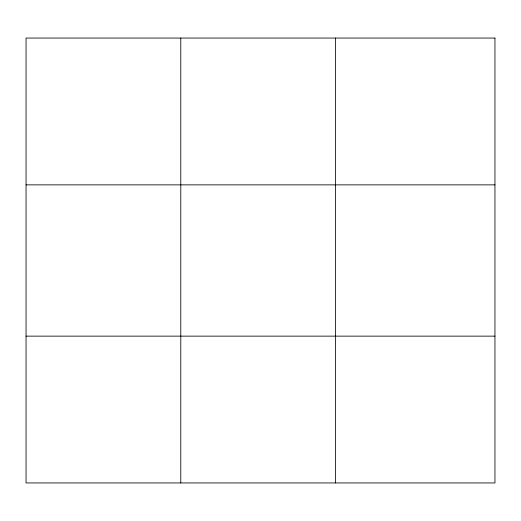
<?xml version="1.0" encoding="UTF-8"?>
<svg xmlns="http://www.w3.org/2000/svg" width="521" height="521" viewBox="0 0 521 521"><rect width="100%" height="100%" fill="white"/><g stroke="black" fill="none" stroke-linecap="round" stroke-linejoin="round"><path stroke-width="0.78" d="M180.787 38.053L180.787 482.947M335.524 38.053L335.524 482.947M26.05 184.864L494.95 184.864M26.05 336.136L494.95 336.136M494.95 38.053L494.95 482.947L26.05 482.947L26.05 38.053L494.95 38.053"/></g></svg>
